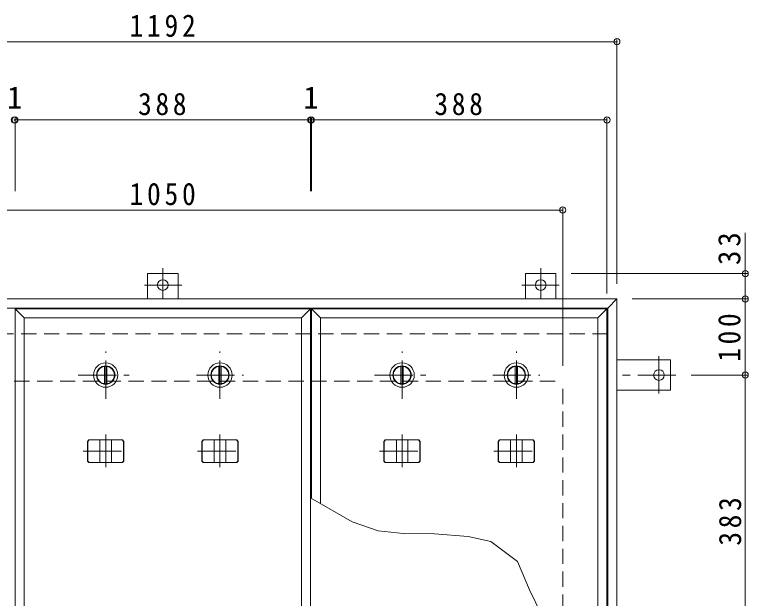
# Model space of a CAD drawing. Units: millimetres at full size, sheet at 1:10. Extents: x -2620 to 2611, y -1962 to 1819.
# Drawn here: x -1656 to -693, y 571 to 1337 of the extents above; entities that cross this region are included whole.
import ezdxf
from ezdxf.enums import TextEntityAlignment as Align

# ---------------------------------------------------------------- set-up
doc = ezdxf.new("R2010")
doc.units = ezdxf.units.MM
doc.header["$LTSCALE"] = 10
doc.header["$PDMODE"] = 32
doc.header["$PDSIZE"] = 8
doc.linetypes.add('CHAIN1', pattern=[8, 5, -1, 1, -1])
doc.linetypes.add('DASHED2', pattern=[3, 2, -1])
for name, color, linetype, lineweight in [('0-1_躯体', 2, 'DASHED2', 9), ('0-2_仕上', 4, 'Continuous', 9), ('0-3_建具', 4, 'Continuous', 9), ('0-5_寸法', 7, 'Continuous', 9), ('0-C_084', 2, 'Continuous', 9), ('0-E_090', 3, 'Continuous', 9), ('0-F_092', 7, 'Continuous', 9)]:
    doc.layers.add(name, color=color, linetype=linetype, lineweight=lineweight)
doc.styles.add('ＭＳ ゴシック', font='')
doc.styles.get('ＭＳ ゴシック').set_extended_font_data('MS Gothic')

msp = doc.modelspace()

# ---------------------------------------------------------------- linework, layer by layer
at = {"layer": '0-1_躯体'}
for p, q in [((-877.35, 917.92), (-2045.35, 917.92)), ((-1986.35, 855.92), (-936.35, 855.92)), ((-936.35, 105.92), (-936.35, 855.92))]:
    msp.add_line(p, q, dxfattribs=at)
at = {"layer": '0-2_仕上'}
for p, q in [((-1643.35, 938.92), (-1655.35, 950.92)), ((-1655.35, 950.92), (-1655.35, 10.92)), ((-1655.35, 950.92), (-1267.35, 950.92)), ((-1267.35, 950.92), (-1267.35, 10.92)), ((-1254.35, 938.92), (-1266.35, 950.92)), ((-1266.35, 950.92), (-878.35, 950.92)), ((-1266.35, 950.92), (-1266.35, 702.24)), ((-878.35, 950.92), (-878.35, 501.69)), ((-1279.35, 938.92), (-1279.35, 22.92)), ((-1254.35, 938.92), (-1254.35, 695.32)), ((-890.35, 938.92), (-890.35, 506.34))]:
    msp.add_line(p, q, dxfattribs=at)
for points in [[(-1643.35, 938.92), (-1279.35, 938.92), (-1267.35, 950.92)], [(-1254.35, 938.92), (-890.35, 938.92), (-878.35, 950.92)], [(-1643.35, 938.92), (-1643.35, 22.92), (-1655.35, 10.92)]]:
    msp.add_lwpolyline(points, dxfattribs=at)
at = {"layer": '0-3_建具', "color": 2}
for p, q in [((-865.35, 963.92), (-2057.35, 963.92)), ((-865.35, 963.92), (-877.35, 951.92)), ((-865.35, -2.08), (-865.35, 963.92)), ((-877.35, 951.92), (-2045.35, 951.92)), ((-877.35, 9.92), (-877.35, 951.92))]:
    msp.add_line(p, q, dxfattribs=at)
at = {"layer": '0-3_建具', "linetype": 'CHAIN1'}
for p, q in [((-1536.35, 786.04), (-1536.35, 742.8)), ((-1386.35, 786.04), (-1386.35, 742.8)), ((-1147.35, 786.04), (-1147.35, 742.8)), ((-997.35, 786.04), (-997.35, 742.8)), ((-1565.76, 763.92), (-1506.94, 763.92)), ((-1415.76, 763.92), (-1356.94, 763.92)), ((-1176.76, 763.92), (-1117.94, 763.92)), ((-1026.76, 763.92), (-967.94, 763.92))]:
    msp.add_line(p, q, dxfattribs=at)
at = {"layer": '0-3_建具'}
for p, q in [((-1560.18, 776.92), (-1558.45, 778.92)), ((-1560.18, 750.92), (-1560.18, 776.92)), ((-1559.78, 776.92), (-1560.18, 776.92)), ((-1559.78, 776.92), (-1558.05, 778.92)), ((-1559.78, 750.92), (-1559.78, 776.92)), ((-1514.24, 778.92), (-1558.45, 778.92)), ((-1543.85, 748.92), (-1543.85, 778.92)), ((-1528.85, 748.92), (-1528.85, 778.92)), ((-1512.91, 776.92), (-1514.64, 778.92)), ((-1512.51, 776.92), (-1514.24, 778.92)), ((-1512.91, 750.92), (-1512.91, 776.92)), ((-1512.91, 776.92), (-1512.51, 776.92)), ((-1512.51, 750.92), (-1512.51, 776.92)), ((-1410.18, 776.92), (-1408.45, 778.92)), ((-1410.18, 750.92), (-1410.18, 776.92)), ((-1409.78, 776.92), (-1410.18, 776.92)), ((-1409.78, 776.92), (-1408.05, 778.92)), ((-1409.78, 750.92), (-1409.78, 776.92)), ((-1364.24, 778.92), (-1408.45, 778.92)), ((-1393.85, 748.92), (-1393.85, 778.92)), ((-1378.85, 748.92), (-1378.85, 778.92)), ((-1362.91, 776.92), (-1364.64, 778.92)), ((-1362.51, 776.92), (-1364.24, 778.92)), ((-1362.91, 750.92), (-1362.91, 776.92)), ((-1362.91, 776.92), (-1362.51, 776.92)), ((-1362.51, 750.92), (-1362.51, 776.92)), ((-1171.18, 776.92), (-1169.45, 778.92)), ((-1171.18, 750.92), (-1171.18, 776.92)), ((-1170.78, 776.92), (-1171.18, 776.92)), ((-1170.78, 776.92), (-1169.05, 778.92)), ((-1170.78, 750.92), (-1170.78, 776.92)), ((-1125.24, 778.92), (-1169.45, 778.92)), ((-1154.85, 748.92), (-1154.85, 778.92)), ((-1139.85, 748.92), (-1139.85, 778.92)), ((-1123.91, 776.92), (-1125.64, 778.92)), ((-1123.51, 776.92), (-1125.24, 778.92)), ((-1123.91, 750.92), (-1123.91, 776.92)), ((-1123.91, 776.92), (-1123.51, 776.92)), ((-1123.51, 750.92), (-1123.51, 776.92)), ((-1021.18, 776.92), (-1019.45, 778.92)), ((-1021.18, 750.92), (-1021.18, 776.92)), ((-1020.78, 776.92), (-1021.18, 776.92)), ((-1020.78, 776.92), (-1019.05, 778.92)), ((-1020.78, 750.92), (-1020.78, 776.92)), ((-975.24, 778.92), (-1019.45, 778.92)), ((-1004.85, 748.92), (-1004.85, 778.92)), ((-989.85, 748.92), (-989.85, 778.92)), ((-973.91, 776.92), (-975.64, 778.92)), ((-973.51, 776.92), (-975.24, 778.92)), ((-973.91, 750.92), (-973.91, 776.92)), ((-973.91, 776.92), (-973.51, 776.92)), ((-973.51, 750.92), (-973.51, 776.92)), ((-1560.18, 750.92), (-1558.45, 748.92)), ((-1559.78, 750.92), (-1560.18, 750.92)), ((-1559.78, 750.92), (-1558.05, 748.92)), ((-1558.45, 748.92), (-1514.24, 748.92)), ((-1512.91, 750.92), (-1514.64, 748.92)), ((-1512.51, 750.92), (-1514.24, 748.92)), ((-1512.91, 750.92), (-1512.51, 750.92)), ((-1410.18, 750.92), (-1408.45, 748.92)), ((-1409.78, 750.92), (-1410.18, 750.92)), ((-1409.78, 750.92), (-1408.05, 748.92)), ((-1408.45, 748.92), (-1364.24, 748.92)), ((-1362.91, 750.92), (-1364.64, 748.92)), ((-1362.51, 750.92), (-1364.24, 748.92)), ((-1362.91, 750.92), (-1362.51, 750.92)), ((-1171.18, 750.92), (-1169.45, 748.92)), ((-1170.78, 750.92), (-1171.18, 750.92)), ((-1170.78, 750.92), (-1169.05, 748.92)), ((-1169.45, 748.92), (-1125.24, 748.92)), ((-1123.91, 750.92), (-1125.64, 748.92)), ((-1123.51, 750.92), (-1125.24, 748.92)), ((-1123.91, 750.92), (-1123.51, 750.92)), ((-1021.18, 750.92), (-1019.45, 748.92)), ((-1020.78, 750.92), (-1021.18, 750.92)), ((-1020.78, 750.92), (-1019.05, 748.92)), ((-1019.45, 748.92), (-975.24, 748.92)), ((-973.91, 750.92), (-975.64, 748.92)), ((-973.51, 750.92), (-975.24, 748.92)), ((-973.91, 750.92), (-973.51, 750.92))]:
    msp.add_line(p, q, dxfattribs=at)
at = {"layer": '0-5_寸法'}
for p, q in [((-696.83, 997.12), (-696.83, 1050.88)), ((-1212.71, 671.28), (-1267.35, 702.82))]:
    msp.add_line(p, q, dxfattribs=at)
for points in [[(-980.05, 581.79), (-995.86, 619.25), (-1030.83, 645.47), (-1060.79, 652.13), (-1104.91, 655.46), (-1145.29, 655.88), (-1178.58, 659.62), (-1212.71, 671.28)], [(-942.12, 531.1), (-964.69, 550.34), (-980.05, 581.79)]]:
    msp.add_lwpolyline(points, dxfattribs=at)
at = {"layer": '0-C_084', "linetype": 'CHAIN1'}
for p, q in [((-1536.35, 832.92), (-1536.35, 894.92)), ((-1386.35, 832.92), (-1386.35, 894.92)), ((-1147.35, 832.92), (-1147.35, 894.92)), ((-997.35, 832.92), (-997.35, 894.92)), ((-1572.35, 863.92), (-1505.35, 863.92)), ((-1417.35, 863.92), (-1355.35, 863.92)), ((-1183.35, 863.92), (-1116.35, 863.92)), ((-1028.35, 863.92), (-966.35, 863.92))]:
    msp.add_line(p, q, dxfattribs=at)
at = {"layer": '0-C_084'}
for p, q in [((-1537.85, 875.33), (-1537.85, 852.52)), ((-1534.85, 875.33), (-1534.85, 852.52)), ((-1387.85, 875.33), (-1387.85, 852.52)), ((-1384.85, 875.33), (-1384.85, 852.52)), ((-1148.85, 875.33), (-1148.85, 852.52)), ((-1145.85, 875.33), (-1145.85, 852.52)), ((-998.85, 875.33), (-998.85, 852.52)), ((-995.85, 875.33), (-995.85, 852.52))]:
    msp.add_line(p, q, dxfattribs=at)
for centre, radius in [((-1536.35, 863.92), 16), ((-1386.35, 863.92), 16), ((-1147.35, 863.92), 16), ((-997.35, 863.92), 16), ((-1536.35, 863.92), 12), ((-1536.35, 863.92), 11.5), ((-1386.35, 863.92), 12), ((-1386.35, 863.92), 11.5), ((-1147.35, 863.92), 12), ((-1147.35, 863.92), 11.5), ((-997.35, 863.92), 12), ((-997.35, 863.92), 11.5)]:
    msp.add_circle(centre, radius, dxfattribs=at)
at = {"layer": '0-E_090', "linetype": 'CHAIN1'}
for p, q in [((-1461.35, 1004.28), (-1461.35, 964.12)), ((-965.35, 1004.28), (-965.35, 964.12)), ((-1436.51, 982.12), (-1485.39, 982.12)), ((-990.19, 982.12), (-941.3, 982.12)), ((-810.15, 888.76), (-810.15, 839.88)), ((-787.99, 863.92), (-865.35, 863.92))]:
    msp.add_line(p, q, dxfattribs=at)
at = {"layer": '0-E_090'}
for p, q in [((-1481.35, 963.92), (-1481.35, 997.12)), ((-1441.35, 997.12), (-1481.35, 997.12)), ((-1441.35, 963.92), (-1441.35, 997.12)), ((-985.35, 963.92), (-985.35, 997.12)), ((-985.35, 997.12), (-945.35, 997.12)), ((-945.35, 963.92), (-945.35, 997.12)), ((-865.35, 883.92), (-795.15, 883.92)), ((-795.15, 883.92), (-795.15, 843.92)), ((-865.35, 843.92), (-795.15, 843.92))]:
    msp.add_line(p, q, dxfattribs=at)
for centre in [(-1461.35, 982.12), (-965.35, 982.12), (-810.15, 863.92)]:
    msp.add_circle(centre, 7, dxfattribs=at)
at = {"layer": '0-F_092'}
for p, q in [((-2057.35, 1301.64), (-865.35, 1301.64)), ((-865.35, 1304.64), (-865.35, 983.92)), ((-1656.35, 1198.84), (-1655.35, 1198.84)), ((-1655.35, 1201.84), (-1655.35, 1105.55)), ((-1655.35, 1198.84), (-1267.35, 1198.84)), ((-1267.35, 1201.84), (-1267.35, 1105.55)), ((-1267.35, 1198.84), (-1266.35, 1198.84)), ((-1266.35, 1201.84), (-1266.35, 1105.55)), ((-1266.35, 1198.84), (-878.35, 1198.84)), ((-878.35, 1201.84), (-878.35, 970.92)), ((-1986.35, 1080.64), (-936.35, 1080.64)), ((-936.35, 1083.64), (-936.35, 875.92)), ((-693.83, 997.12), (-925.35, 997.12)), ((-696.83, 963.92), (-696.83, 997.12)), ((-693.83, 963.92), (-845.35, 963.92)), ((-696.83, 963.92), (-696.83, 863.92)), ((-693.83, 863.92), (-767.99, 863.92)), ((-696.83, 480.92), (-696.83, 863.92))]:
    msp.add_line(p, q, dxfattribs=at)
for p in [(-865.35, 1301.64), (-1656.35, 1198.84), (-1655.35, 1198.84), (-1267.35, 1198.84), (-1266.35, 1198.84), (-878.35, 1198.84), (-936.35, 1080.64), (-696.83, 997.12), (-696.83, 963.92), (-696.83, 863.92)]:
    msp.add_point(p, dxfattribs=at)

# ---------------------------------------------------------------- texts
at = {"layer": '0-F_092', "color": 2, "style": 'ＭＳ ゴシック'}
for p in [(-1665.85, 1204.84), (-1276.85, 1204.84)]:
    msp.add_text('1', height=29.33, dxfattribs=at).set_placement(p, align=Align.BOTTOM_LEFT)
at = {"layer": '0-F_092', "color": 2, "char_height": 29.33, "attachment_point": 7, "style": 'ＭＳ ゴシック'}
for s, insert in [('\\T1.28;\\W0.9;1192', (-1505.1, 1307.64)), ('\\T1.27;\\W0.9;388', (-1493.85, 1204.84)), ('\\T1.27;\\W0.9;388', (-1104.85, 1204.84)), ('\\T1.28;\\W0.9;1050', (-1505.1, 1086.64))]:
    msp.add_mtext(s, dxfattribs=dict(at, insert=insert))
at = {"layer": '0-F_092', "color": 2, "char_height": 29.33, "attachment_point": 7, "rotation": 90, "style": 'ＭＳ ゴシック'}
for s, insert in [('\\T1.27;\\W0.95;33', (-702.83, 1008.38)), ('\\T1.27;\\W0.9;100', (-702.83, 881.42)), ('\\T1.27;\\W0.9;383', (-701.83, 639.92))]:
    msp.add_mtext(s, dxfattribs=dict(at, insert=insert))

doc.saveas('drawing.dxf')
